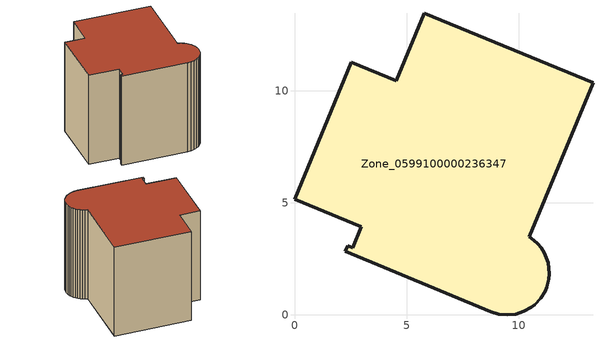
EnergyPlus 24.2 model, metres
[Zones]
Zone_0599100000236347
 floor ground (C_G): 2.98,3.94 0,5.18 2.53,11.29 4.55,10.46 5.8,13.48 13.32,10.36 10.47,3.49 10.67,3.34 10.85,3.18 11.01,2.99 11.14,2.79 11.24,2.56 11.31,2.33 11.36,2.09 11.37,1.85 11.35,1.6 11.25,1.24 11.18,1.06 10.98,0.74 10.72,0.46 10.57,0.34 10.24,0.16 9.88,0.04 9.5,0 9.12,0.04 8.76,0.15 2.27,2.83 2.37,3.08 2.6,3 z0
 wall outside (C_F): 9.12,0.04 9.5,0 9.88,0.04 10.24,0.16 10.57,0.34 10.72,0.46 10.98,0.74 11.18,1.06 11.25,1.24 11.35,1.6 11.37,1.85 11.36,2.09 11.31,2.33 11.24,2.56 11.14,2.79 11.01,2.99 10.85,3.18 10.67,3.34 10.47,3.49 13.32,10.36 5.8,13.48 4.55,10.46 2.53,11.29 0,5.18 2.98,3.94 2.6,3 2.37,3.08 2.27,2.83 8.76,0.15 9.12,0.04 z0:10.37
 roof outside (C_R): 2.27,2.83 8.76,0.15 9.12,0.04 9.5,0 9.88,0.04 10.24,0.16 10.57,0.34 10.72,0.46 10.98,0.74 11.18,1.06 11.25,1.24 11.35,1.6 11.37,1.85 11.36,2.09 11.31,2.33 11.24,2.56 11.14,2.79 11.01,2.99 10.85,3.18 10.67,3.34 10.47,3.49 13.32,10.36 5.8,13.48 4.55,10.46 2.53,11.29 0,5.18 2.98,3.94 2.6,3 2.37,3.08 z10.37
[BUILDING]
Pand.0599100000236347: North Axis=0; Terrain=City; Loads Convergence Tolerance Value=0.04; Temperature Convergence Tolerance Value=0.4; Solar Distribution=FullExterior; Maximum Number of Warmup Days=25; Minimum Number of Warmup Days=1
[Site:Location]
Rotterdam.The.Hague.AP_ZH_NLD Design_Conditions: Latitude=51.96; Longitude=4.45; Time Zone=1; Elevation=-4.5
[SITE:GROUNDTEMPERATURE:BUILDINGSURFACE]
18, 18, 18, 18, 18, 18, 18, 18, 18, 18, 18, 18
[MATERIAL] Thermal Absorptance=0.9; Solar Absorptance=0.7; Visible Absorptance=0.7
Name | Roughness | Thickness | Conductivity | Density | Specific Heat
G.D.1965 | MediumSmooth | 0.15 | 1 | 540 | 1210
F.D.1965 | Rough | 0.3 | 0.857143 | 1920 | 840
R.D.1965 | MediumRough | 0.2 | 0.08 | 1500 | 1000
[CONSTRUCTION]
C_G: G.D.1965
C_F: F.D.1965
C_R: R.D.1965
[ZONE]
Zone_0599100000236347: Type=1; Multiplier=1; Ceiling Height=Autocalculate; Volume=Autocalculate; Floor Area=autocalculate; Part of Total Floor Area=Yes
[ZONEINFILTRATION:DESIGNFLOWRATE]
Infil_Zone_0599100000236347: Zone or ZoneList or Space or SpaceList=Zone_0599100000236347; Schedule=AlwaysOn; Design Flow Rate Calculation Method=Flow/Area; Flow Rate per Floor Area=0.0042; Constant Term Coefficient=1; Temperature Term Coefficient=0; Velocity Term Coefficient=0; Velocity Squared Term Coefficient=0
[HVACTEMPLATE:ZONE:IDEALLOADSAIRSYSTEM]
Zone_0599100000236347: Maximum Heating Supply Air Temperature=50; Minimum Cooling Supply Air Temperature=13; Maximum Heating Supply Air Humidity Ratio=0.0156; Minimum Cooling Supply Air Humidity Ratio=0.0077; Heating Limit=NoLimit; Cooling Limit=NoLimit; Dehumidification Control Type=ConstantSensibleHeatRatio; Cooling Sensible Heat Ratio=0.7; Dehumidification Setpoint=60; Humidification Control Type=None; Humidification Setpoint=30; Outdoor Air Method=None; Outdoor Air Flow Rate per Person=0.00944; Outdoor Air Flow Rate per Zone Floor Area=0; Outdoor Air Flow Rate per Zone=0; Demand Controlled Ventilation Type=None; Outdoor Air Economizer Type=NoEconomizer; Heat Recovery Type=None; Sensible Heat Recovery Effectiveness=0.7; Latent Heat Recovery Effectiveness=0.65
[ZONECONTROL:THERMOSTAT]
ThermostatControl_Zone_0599100000236347: Zone or ZoneList=Zone_0599100000236347; Control Type Schedule=DualSetpointControlType; Control 1=Thermostat_Zone_0599100000236347; Temperature Difference Between Cutout And Setpoint=0
[THERMOSTATSETPOINT:DUALSETPOINT]
Thermostat_Zone_0599100000236347: Heating Setpoint Temperature Schedule=HeatingSetpoint_Zone_0599100000236347; Cooling Setpoint Temperature Schedule=CoolingSetpoint_Zone_0599100000236347
[SCHEDULE:COMPACT]
HeatingSetpoint_Zone_0599100000236347: Through: 12/31, For: AllDays, Until: 24:00, 21
CoolingSetpoint_Zone_0599100000236347: Through: 12/31, For: AllDays, Until: 24:00, 24
DualSetpointControlType: Through: 12/31, For: AllDays, Until: 24:00, 4
AlwaysOn: Through: 12/31, For: AllDays, Until: 24:00, 1
